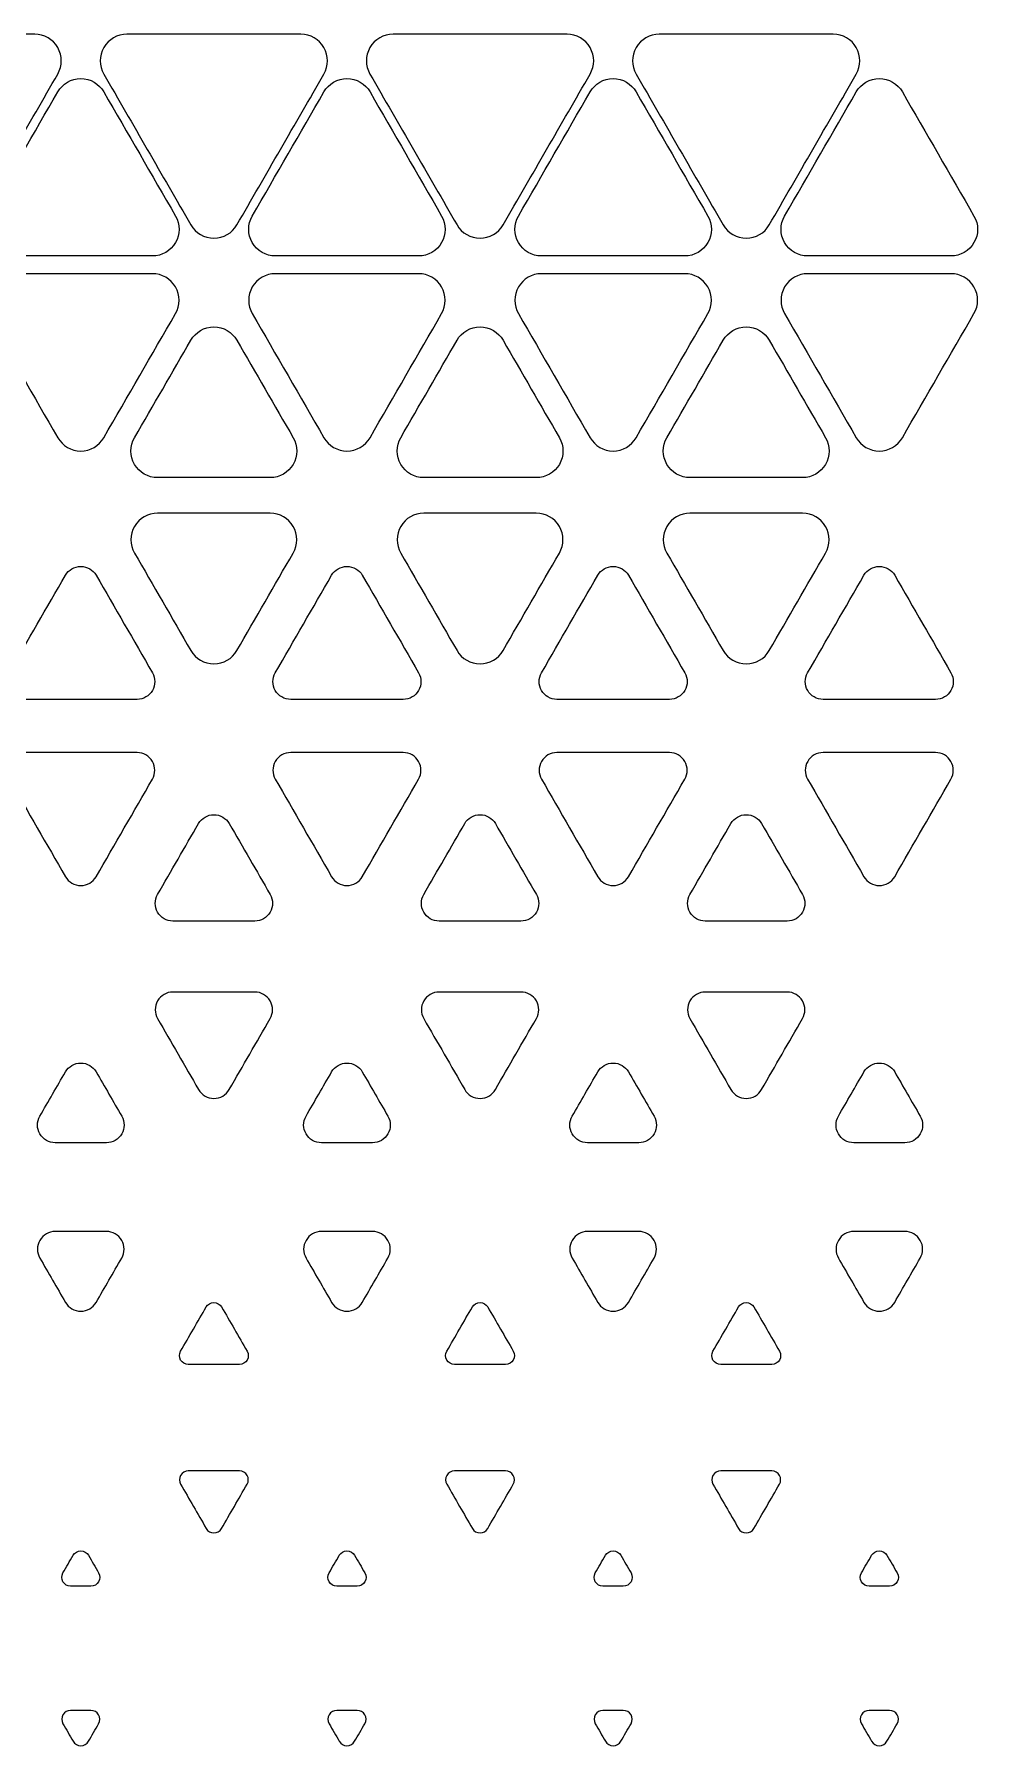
# Model space of a CAD drawing. Extents: x -66 to 148, y 54 to 150.
# Drawn here: x 94.9 to 148.1, y 53.5 to 150 of the extents above; entities that cross this region are included whole.
import ezdxf

# ---------------------------------------------------------------- set-up
doc = ezdxf.new("R2010")
doc.units = 0
doc.layers.add('Default', color=7, linetype='Continuous')

msp = doc.modelspace()

# ---------------------------------------------------------------- linework, layer by layer
at = {"layer": 'Default'}
for points, knots in [([(83.798, 147.75), (83.53, 148.215), (83.53, 148.786), (83.798, 149.25), (84.066, 149.714), (84.561, 150), (85.097, 150), (88.366, 150), (91.634, 150), (94.903, 150), (95.439, 150), (95.934, 149.714), (96.202, 149.25), (96.47, 148.786), (96.47, 148.215), (96.202, 147.75), (94.568, 144.918), (92.934, 142.085), (91.299, 139.252), (91.031, 138.788), (90.536, 138.502), (90, 138.502), (89.464, 138.502), (88.969, 138.788), (88.701, 139.252), (87.066, 142.085), (85.432, 144.918), (83.798, 147.75)], [0, 0, 0, 0, 1, 1, 1, 2, 2, 2, 11.80577, 11.80577, 11.80577, 12.80577, 12.80577, 12.80577, 13.80577, 13.80577, 13.80577, 23.616986, 23.616986, 23.616986, 24.616986, 24.616986, 24.616986, 25.616986, 25.616986, 25.616986, 35.428202, 35.428202, 35.428202, 35.428202]), ([(98.798, 147.75), (98.53, 148.215), (98.53, 148.786), (98.798, 149.25), (99.066, 149.714), (99.561, 150), (100.097, 150), (103.366, 150), (106.634, 150), (109.903, 150), (110.439, 150), (110.934, 149.714), (111.202, 149.25), (111.47, 148.786), (111.47, 148.215), (111.202, 147.75), (109.568, 144.918), (107.934, 142.085), (106.299, 139.252), (106.031, 138.788), (105.536, 138.502), (105, 138.502), (104.464, 138.502), (103.969, 138.788), (103.701, 139.252), (102.066, 142.085), (100.432, 144.918), (98.798, 147.75)], [0, 0, 0, 0, 1, 1, 1, 2, 2, 2, 11.80577, 11.80577, 11.80577, 12.80577, 12.80577, 12.80577, 13.80577, 13.80577, 13.80577, 23.616986, 23.616986, 23.616986, 24.616986, 24.616986, 24.616986, 25.616986, 25.616986, 25.616986, 35.428202, 35.428202, 35.428202, 35.428202]), ([(113.798, 147.75), (113.53, 148.215), (113.53, 148.786), (113.798, 149.25), (114.066, 149.714), (114.561, 150), (115.097, 150), (118.366, 150), (121.634, 150), (124.903, 150), (125.439, 150), (125.934, 149.714), (126.202, 149.25), (126.47, 148.786), (126.47, 148.215), (126.202, 147.75), (124.568, 144.918), (122.934, 142.085), (121.299, 139.252), (121.031, 138.788), (120.536, 138.502), (120, 138.502), (119.464, 138.502), (118.969, 138.788), (118.701, 139.252), (117.066, 142.085), (115.432, 144.918), (113.798, 147.75)], [0, 0, 0, 0, 1, 1, 1, 2, 2, 2, 11.80577, 11.80577, 11.80577, 12.80577, 12.80577, 12.80577, 13.80577, 13.80577, 13.80577, 23.616986, 23.616986, 23.616986, 24.616986, 24.616986, 24.616986, 25.616986, 25.616986, 25.616986, 35.428202, 35.428202, 35.428202, 35.428202]), ([(128.798, 147.75), (128.53, 148.215), (128.53, 148.786), (128.798, 149.25), (129.066, 149.714), (129.561, 150), (130.097, 150), (133.366, 150), (136.634, 150), (139.903, 150), (140.439, 150), (140.934, 149.714), (141.202, 149.25), (141.47, 148.786), (141.47, 148.215), (141.202, 147.75), (139.568, 144.918), (137.934, 142.085), (136.299, 139.252), (136.031, 138.788), (135.536, 138.502), (135, 138.502), (134.464, 138.502), (133.969, 138.788), (133.701, 139.252), (132.066, 142.085), (130.432, 144.918), (128.798, 147.75)], [0, 0, 0, 0, 1, 1, 1, 2, 2, 2, 11.80577, 11.80577, 11.80577, 12.80577, 12.80577, 12.80577, 13.80577, 13.80577, 13.80577, 23.616986, 23.616986, 23.616986, 24.616986, 24.616986, 24.616986, 25.616986, 25.616986, 25.616986, 35.428202, 35.428202, 35.428202, 35.428202]), ([(98.799, 146.747), (98.531, 147.212), (98.036, 147.498), (97.5, 147.498), (96.964, 147.498), (96.469, 147.212), (96.201, 146.747), (94.855, 144.415), (93.509, 142.082), (92.164, 139.75), (91.896, 139.285), (91.896, 138.714), (92.164, 138.25), (92.432, 137.786), (92.927, 137.5), (93.463, 137.5), (96.154, 137.5), (98.846, 137.5), (101.537, 137.5), (102.073, 137.5), (102.568, 137.786), (102.836, 138.25), (103.104, 138.714), (103.104, 139.285), (102.836, 139.75), (101.491, 142.082), (100.145, 144.415), (98.799, 146.747)], [0, 0, 0, 0, 1, 1, 1, 2, 2, 2, 10.078844, 10.078844, 10.078844, 11.078844, 11.078844, 11.078844, 12.078844, 12.078844, 12.078844, 20.153204, 20.153204, 20.153204, 21.153204, 21.153204, 21.153204, 22.153204, 22.153204, 22.153204, 30.232048, 30.232048, 30.232048, 30.232048]), ([(113.799, 146.747), (113.531, 147.212), (113.036, 147.498), (112.5, 147.498), (111.964, 147.498), (111.469, 147.212), (111.201, 146.747), (109.855, 144.415), (108.509, 142.082), (107.164, 139.75), (106.896, 139.285), (106.896, 138.714), (107.164, 138.25), (107.432, 137.786), (107.927, 137.5), (108.463, 137.5), (111.154, 137.5), (113.846, 137.5), (116.537, 137.5), (117.073, 137.5), (117.568, 137.786), (117.836, 138.25), (118.104, 138.714), (118.104, 139.285), (117.836, 139.75), (116.491, 142.082), (115.145, 144.415), (113.799, 146.747)], [0, 0, 0, 0, 1, 1, 1, 2, 2, 2, 10.078844, 10.078844, 10.078844, 11.078844, 11.078844, 11.078844, 12.078844, 12.078844, 12.078844, 20.153204, 20.153204, 20.153204, 21.153204, 21.153204, 21.153204, 22.153204, 22.153204, 22.153204, 30.232048, 30.232048, 30.232048, 30.232048]), ([(128.799, 146.747), (128.531, 147.212), (128.036, 147.498), (127.5, 147.498), (126.964, 147.498), (126.469, 147.212), (126.201, 146.747), (124.855, 144.415), (123.509, 142.082), (122.164, 139.75), (121.896, 139.285), (121.896, 138.714), (122.164, 138.25), (122.432, 137.786), (122.927, 137.5), (123.463, 137.5), (126.154, 137.5), (128.846, 137.5), (131.537, 137.5), (132.073, 137.5), (132.568, 137.786), (132.836, 138.25), (133.104, 138.714), (133.104, 139.285), (132.836, 139.75), (131.491, 142.082), (130.145, 144.415), (128.799, 146.747)], [0, 0, 0, 0, 1, 1, 1, 2, 2, 2, 10.078844, 10.078844, 10.078844, 11.078844, 11.078844, 11.078844, 12.078844, 12.078844, 12.078844, 20.153204, 20.153204, 20.153204, 21.153204, 21.153204, 21.153204, 22.153204, 22.153204, 22.153204, 30.232048, 30.232048, 30.232048, 30.232048]), ([(143.799, 146.747), (143.531, 147.212), (143.036, 147.498), (142.5, 147.498), (141.964, 147.498), (141.469, 147.212), (141.201, 146.747), (139.855, 144.415), (138.509, 142.082), (137.164, 139.75), (136.896, 139.285), (136.896, 138.714), (137.164, 138.25), (137.432, 137.786), (137.927, 137.5), (138.463, 137.5), (141.154, 137.5), (143.846, 137.5), (146.537, 137.5), (147.073, 137.5), (147.568, 137.786), (147.836, 138.25), (148.104, 138.714), (148.104, 139.285), (147.836, 139.75), (146.491, 142.082), (145.145, 144.415), (143.799, 146.747)], [0, 0, 0, 0, 1, 1, 1, 2, 2, 2, 10.078844, 10.078844, 10.078844, 11.078844, 11.078844, 11.078844, 12.078844, 12.078844, 12.078844, 20.153204, 20.153204, 20.153204, 21.153204, 21.153204, 21.153204, 22.153204, 22.153204, 22.153204, 30.232048, 30.232048, 30.232048, 30.232048]), ([(98.799, 127.253), (98.531, 126.788), (98.036, 126.502), (97.5, 126.502), (96.964, 126.502), (96.469, 126.788), (96.201, 127.253), (94.855, 129.585), (93.509, 131.918), (92.164, 134.25), (91.896, 134.715), (91.896, 135.286), (92.164, 135.75), (92.432, 136.214), (92.927, 136.5), (93.463, 136.5), (96.154, 136.5), (98.846, 136.5), (101.537, 136.5), (102.073, 136.5), (102.568, 136.214), (102.836, 135.75), (103.104, 135.286), (103.104, 134.715), (102.836, 134.25), (101.491, 131.918), (100.145, 129.585), (98.799, 127.253)], [0, 0, 0, 0, 1, 1, 1, 2, 2, 2, 10.078844, 10.078844, 10.078844, 11.078844, 11.078844, 11.078844, 12.078844, 12.078844, 12.078844, 20.153204, 20.153204, 20.153204, 21.153204, 21.153204, 21.153204, 22.153204, 22.153204, 22.153204, 30.232048, 30.232048, 30.232048, 30.232048]), ([(113.799, 127.253), (113.531, 126.788), (113.036, 126.502), (112.5, 126.502), (111.964, 126.502), (111.469, 126.788), (111.201, 127.253), (109.855, 129.585), (108.509, 131.918), (107.164, 134.25), (106.896, 134.715), (106.896, 135.286), (107.164, 135.75), (107.432, 136.214), (107.927, 136.5), (108.463, 136.5), (111.154, 136.5), (113.846, 136.5), (116.537, 136.5), (117.073, 136.5), (117.568, 136.214), (117.836, 135.75), (118.104, 135.286), (118.104, 134.715), (117.836, 134.25), (116.491, 131.918), (115.145, 129.585), (113.799, 127.253)], [0, 0, 0, 0, 1, 1, 1, 2, 2, 2, 10.078844, 10.078844, 10.078844, 11.078844, 11.078844, 11.078844, 12.078844, 12.078844, 12.078844, 20.153204, 20.153204, 20.153204, 21.153204, 21.153204, 21.153204, 22.153204, 22.153204, 22.153204, 30.232048, 30.232048, 30.232048, 30.232048]), ([(128.799, 127.253), (128.531, 126.788), (128.036, 126.502), (127.5, 126.502), (126.964, 126.502), (126.469, 126.788), (126.201, 127.253), (124.855, 129.585), (123.509, 131.918), (122.164, 134.25), (121.896, 134.715), (121.896, 135.286), (122.164, 135.75), (122.432, 136.214), (122.927, 136.5), (123.463, 136.5), (126.154, 136.5), (128.846, 136.5), (131.537, 136.5), (132.073, 136.5), (132.568, 136.214), (132.836, 135.75), (133.104, 135.286), (133.104, 134.715), (132.836, 134.25), (131.491, 131.918), (130.145, 129.585), (128.799, 127.253)], [0, 0, 0, 0, 1, 1, 1, 2, 2, 2, 10.078844, 10.078844, 10.078844, 11.078844, 11.078844, 11.078844, 12.078844, 12.078844, 12.078844, 20.153204, 20.153204, 20.153204, 21.153204, 21.153204, 21.153204, 22.153204, 22.153204, 22.153204, 30.232048, 30.232048, 30.232048, 30.232048]), ([(143.799, 127.253), (143.531, 126.788), (143.036, 126.502), (142.5, 126.502), (141.964, 126.502), (141.469, 126.788), (141.201, 127.253), (139.855, 129.585), (138.509, 131.918), (137.164, 134.25), (136.896, 134.715), (136.896, 135.286), (137.164, 135.75), (137.432, 136.214), (137.927, 136.5), (138.463, 136.5), (141.154, 136.5), (143.846, 136.5), (146.537, 136.5), (147.073, 136.5), (147.568, 136.214), (147.836, 135.75), (148.104, 135.286), (148.104, 134.715), (147.836, 134.25), (146.491, 131.918), (145.145, 129.585), (143.799, 127.253)], [0, 0, 0, 0, 1, 1, 1, 2, 2, 2, 10.078844, 10.078844, 10.078844, 11.078844, 11.078844, 11.078844, 12.078844, 12.078844, 12.078844, 20.153204, 20.153204, 20.153204, 21.153204, 21.153204, 21.153204, 22.153204, 22.153204, 22.153204, 30.232048, 30.232048, 30.232048, 30.232048]), ([(106.299, 132.747), (106.031, 133.211), (105.536, 133.497), (105, 133.497), (104.464, 133.497), (103.969, 133.211), (103.701, 132.747), (102.644, 130.914), (101.586, 129.082), (100.529, 127.25), (100.261, 126.785), (100.262, 126.214), (100.53, 125.75), (100.798, 125.286), (101.293, 125), (101.829, 125), (103.943, 125), (106.057, 125), (108.171, 125), (108.707, 125), (109.202, 125.286), (109.47, 125.75), (109.738, 126.214), (109.739, 126.785), (109.471, 127.25), (108.414, 129.082), (107.356, 130.914), (106.299, 132.747)], [0, 0, 0, 0, 1, 1, 1, 2, 2, 2, 8.346472, 8.346472, 8.346472, 9.346472, 9.346472, 9.346472, 10.346472, 10.346472, 10.346472, 16.689422, 16.689422, 16.689422, 17.689422, 17.689422, 17.689422, 18.689422, 18.689422, 18.689422, 25.035895, 25.035895, 25.035895, 25.035895]), ([(121.299, 132.747), (121.031, 133.211), (120.536, 133.497), (120, 133.497), (119.464, 133.497), (118.969, 133.211), (118.701, 132.747), (117.644, 130.914), (116.586, 129.082), (115.529, 127.25), (115.261, 126.785), (115.262, 126.214), (115.53, 125.75), (115.798, 125.286), (116.293, 125), (116.829, 125), (118.943, 125), (121.057, 125), (123.171, 125), (123.707, 125), (124.202, 125.286), (124.47, 125.75), (124.738, 126.214), (124.739, 126.785), (124.471, 127.25), (123.414, 129.082), (122.356, 130.914), (121.299, 132.747)], [0, 0, 0, 0, 1, 1, 1, 2, 2, 2, 8.346472, 8.346472, 8.346472, 9.346472, 9.346472, 9.346472, 10.346472, 10.346472, 10.346472, 16.689422, 16.689422, 16.689422, 17.689422, 17.689422, 17.689422, 18.689422, 18.689422, 18.689422, 25.035895, 25.035895, 25.035895, 25.035895]), ([(136.299, 132.747), (136.031, 133.211), (135.536, 133.497), (135, 133.497), (134.464, 133.497), (133.969, 133.211), (133.701, 132.747), (132.644, 130.914), (131.586, 129.082), (130.529, 127.25), (130.261, 126.785), (130.262, 126.214), (130.53, 125.75), (130.798, 125.286), (131.293, 125), (131.829, 125), (133.943, 125), (136.057, 125), (138.171, 125), (138.707, 125), (139.202, 125.286), (139.47, 125.75), (139.738, 126.214), (139.739, 126.785), (139.471, 127.25), (138.414, 129.082), (137.356, 130.914), (136.299, 132.747)], [0, 0, 0, 0, 1, 1, 1, 2, 2, 2, 8.346472, 8.346472, 8.346472, 9.346472, 9.346472, 9.346472, 10.346472, 10.346472, 10.346472, 16.689422, 16.689422, 16.689422, 17.689422, 17.689422, 17.689422, 18.689422, 18.689422, 18.689422, 25.035895, 25.035895, 25.035895, 25.035895]), ([(106.299, 115.253), (106.031, 114.789), (105.536, 114.503), (105, 114.503), (104.464, 114.503), (103.969, 114.789), (103.701, 115.253), (102.644, 117.086), (101.586, 118.918), (100.529, 120.75), (100.261, 121.215), (100.262, 121.786), (100.53, 122.25), (100.798, 122.714), (101.293, 123), (101.829, 123), (103.943, 123), (106.057, 123), (108.171, 123), (108.707, 123), (109.202, 122.714), (109.47, 122.25), (109.738, 121.786), (109.739, 121.215), (109.471, 120.75), (108.414, 118.918), (107.356, 117.086), (106.299, 115.253)], [0, 0, 0, 0, 1, 1, 1, 2, 2, 2, 8.346472, 8.346472, 8.346472, 9.346472, 9.346472, 9.346472, 10.346472, 10.346472, 10.346472, 16.689422, 16.689422, 16.689422, 17.689422, 17.689422, 17.689422, 18.689422, 18.689422, 18.689422, 25.035895, 25.035895, 25.035895, 25.035895]), ([(121.299, 115.253), (121.031, 114.789), (120.536, 114.503), (120, 114.503), (119.464, 114.503), (118.969, 114.789), (118.701, 115.253), (117.644, 117.086), (116.586, 118.918), (115.529, 120.75), (115.261, 121.215), (115.262, 121.786), (115.53, 122.25), (115.798, 122.714), (116.293, 123), (116.829, 123), (118.943, 123), (121.057, 123), (123.171, 123), (123.707, 123), (124.202, 122.714), (124.47, 122.25), (124.738, 121.786), (124.739, 121.215), (124.471, 120.75), (123.414, 118.918), (122.356, 117.086), (121.299, 115.253)], [0, 0, 0, 0, 1, 1, 1, 2, 2, 2, 8.346472, 8.346472, 8.346472, 9.346472, 9.346472, 9.346472, 10.346472, 10.346472, 10.346472, 16.689422, 16.689422, 16.689422, 17.689422, 17.689422, 17.689422, 18.689422, 18.689422, 18.689422, 25.035895, 25.035895, 25.035895, 25.035895]), ([(136.299, 115.253), (136.031, 114.789), (135.536, 114.503), (135, 114.503), (134.464, 114.503), (133.969, 114.789), (133.701, 115.253), (132.644, 117.086), (131.586, 118.918), (130.529, 120.75), (130.261, 121.215), (130.262, 121.786), (130.53, 122.25), (130.798, 122.714), (131.293, 123), (131.829, 123), (133.943, 123), (136.057, 123), (138.171, 123), (138.707, 123), (139.202, 122.714), (139.47, 122.25), (139.738, 121.786), (139.739, 121.215), (139.471, 120.75), (138.414, 118.918), (137.356, 117.086), (136.299, 115.253)], [0, 0, 0, 0, 1, 1, 1, 2, 2, 2, 8.346472, 8.346472, 8.346472, 9.346472, 9.346472, 9.346472, 10.346472, 10.346472, 10.346472, 16.689422, 16.689422, 16.689422, 17.689422, 17.689422, 17.689422, 18.689422, 18.689422, 18.689422, 25.035895, 25.035895, 25.035895, 25.035895]), ([(98.366, 119.497), (98.188, 119.807), (97.857, 119.997), (97.5, 119.997), (97.143, 119.997), (96.812, 119.807), (96.634, 119.497), (95.577, 117.665), (94.519, 115.832), (93.462, 114), (93.284, 113.69), (93.284, 113.309), (93.463, 113), (93.641, 112.691), (93.971, 112.5), (94.329, 112.5), (96.443, 112.5), (98.557, 112.5), (100.671, 112.5), (101.029, 112.5), (101.359, 112.691), (101.537, 113), (101.716, 113.309), (101.716, 113.69), (101.538, 114), (100.481, 115.832), (99.423, 117.665), (98.366, 119.497)], [0, 0, 0, 0, 1, 1, 1, 2, 2, 2, 8.346472, 8.346472, 8.346472, 9.346472, 9.346472, 9.346472, 10.346472, 10.346472, 10.346472, 16.689422, 16.689422, 16.689422, 17.689422, 17.689422, 17.689422, 18.689422, 18.689422, 18.689422, 25.035895, 25.035895, 25.035895, 25.035895]), ([(113.366, 119.497), (113.188, 119.807), (112.857, 119.997), (112.5, 119.997), (112.143, 119.997), (111.812, 119.807), (111.634, 119.497), (110.577, 117.665), (109.519, 115.832), (108.462, 114), (108.284, 113.69), (108.284, 113.309), (108.463, 113), (108.641, 112.691), (108.971, 112.5), (109.329, 112.5), (111.443, 112.5), (113.557, 112.5), (115.671, 112.5), (116.029, 112.5), (116.359, 112.691), (116.537, 113), (116.716, 113.309), (116.716, 113.69), (116.538, 114), (115.481, 115.832), (114.423, 117.665), (113.366, 119.497)], [0, 0, 0, 0, 1, 1, 1, 2, 2, 2, 8.346472, 8.346472, 8.346472, 9.346472, 9.346472, 9.346472, 10.346472, 10.346472, 10.346472, 16.689422, 16.689422, 16.689422, 17.689422, 17.689422, 17.689422, 18.689422, 18.689422, 18.689422, 25.035895, 25.035895, 25.035895, 25.035895]), ([(128.366, 119.497), (128.188, 119.807), (127.857, 119.997), (127.5, 119.997), (127.143, 119.997), (126.812, 119.807), (126.634, 119.497), (125.577, 117.665), (124.519, 115.832), (123.462, 114), (123.284, 113.69), (123.284, 113.309), (123.463, 113), (123.641, 112.691), (123.971, 112.5), (124.329, 112.5), (126.443, 112.5), (128.557, 112.5), (130.671, 112.5), (131.029, 112.5), (131.359, 112.691), (131.537, 113), (131.716, 113.309), (131.716, 113.69), (131.538, 114), (130.481, 115.832), (129.423, 117.665), (128.366, 119.497)], [0, 0, 0, 0, 1, 1, 1, 2, 2, 2, 8.346472, 8.346472, 8.346472, 9.346472, 9.346472, 9.346472, 10.346472, 10.346472, 10.346472, 16.689422, 16.689422, 16.689422, 17.689422, 17.689422, 17.689422, 18.689422, 18.689422, 18.689422, 25.035895, 25.035895, 25.035895, 25.035895]), ([(143.366, 119.497), (143.188, 119.807), (142.857, 119.997), (142.5, 119.997), (142.143, 119.997), (141.812, 119.807), (141.634, 119.497), (140.577, 117.665), (139.519, 115.832), (138.462, 114), (138.284, 113.69), (138.284, 113.309), (138.463, 113), (138.641, 112.691), (138.971, 112.5), (139.329, 112.5), (141.443, 112.5), (143.557, 112.5), (145.671, 112.5), (146.029, 112.5), (146.359, 112.691), (146.537, 113), (146.716, 113.309), (146.716, 113.69), (146.538, 114), (145.481, 115.832), (144.423, 117.665), (143.366, 119.497)], [0, 0, 0, 0, 1, 1, 1, 2, 2, 2, 8.346472, 8.346472, 8.346472, 9.346472, 9.346472, 9.346472, 10.346472, 10.346472, 10.346472, 16.689422, 16.689422, 16.689422, 17.689422, 17.689422, 17.689422, 18.689422, 18.689422, 18.689422, 25.035895, 25.035895, 25.035895, 25.035895]), ([(98.366, 102.503), (98.188, 102.193), (97.857, 102.003), (97.5, 102.003), (97.143, 102.003), (96.812, 102.193), (96.634, 102.503), (95.577, 104.335), (94.519, 106.168), (93.462, 108), (93.284, 108.31), (93.284, 108.691), (93.463, 109), (93.641, 109.309), (93.971, 109.5), (94.329, 109.5), (96.443, 109.5), (98.557, 109.5), (100.671, 109.5), (101.029, 109.5), (101.359, 109.309), (101.537, 109), (101.716, 108.691), (101.716, 108.31), (101.538, 108), (100.481, 106.168), (99.423, 104.335), (98.366, 102.503)], [0, 0, 0, 0, 1, 1, 1, 2, 2, 2, 8.346472, 8.346472, 8.346472, 9.346472, 9.346472, 9.346472, 10.346472, 10.346472, 10.346472, 16.689422, 16.689422, 16.689422, 17.689422, 17.689422, 17.689422, 18.689422, 18.689422, 18.689422, 25.035895, 25.035895, 25.035895, 25.035895]), ([(113.366, 102.503), (113.188, 102.193), (112.857, 102.003), (112.5, 102.003), (112.143, 102.003), (111.812, 102.193), (111.634, 102.503), (110.577, 104.335), (109.519, 106.168), (108.462, 108), (108.284, 108.31), (108.284, 108.691), (108.463, 109), (108.641, 109.309), (108.971, 109.5), (109.329, 109.5), (111.443, 109.5), (113.557, 109.5), (115.671, 109.5), (116.029, 109.5), (116.359, 109.309), (116.537, 109), (116.716, 108.691), (116.716, 108.31), (116.538, 108), (115.481, 106.168), (114.423, 104.335), (113.366, 102.503)], [0, 0, 0, 0, 1, 1, 1, 2, 2, 2, 8.346472, 8.346472, 8.346472, 9.346472, 9.346472, 9.346472, 10.346472, 10.346472, 10.346472, 16.689422, 16.689422, 16.689422, 17.689422, 17.689422, 17.689422, 18.689422, 18.689422, 18.689422, 25.035895, 25.035895, 25.035895, 25.035895]), ([(128.366, 102.503), (128.188, 102.193), (127.857, 102.003), (127.5, 102.003), (127.143, 102.003), (126.812, 102.193), (126.634, 102.503), (125.577, 104.335), (124.519, 106.168), (123.462, 108), (123.284, 108.31), (123.284, 108.691), (123.463, 109), (123.641, 109.309), (123.971, 109.5), (124.329, 109.5), (126.443, 109.5), (128.557, 109.5), (130.671, 109.5), (131.029, 109.5), (131.359, 109.309), (131.537, 109), (131.716, 108.691), (131.716, 108.31), (131.538, 108), (130.481, 106.168), (129.423, 104.335), (128.366, 102.503)], [0, 0, 0, 0, 1, 1, 1, 2, 2, 2, 8.346472, 8.346472, 8.346472, 9.346472, 9.346472, 9.346472, 10.346472, 10.346472, 10.346472, 16.689422, 16.689422, 16.689422, 17.689422, 17.689422, 17.689422, 18.689422, 18.689422, 18.689422, 25.035895, 25.035895, 25.035895, 25.035895]), ([(143.366, 102.503), (143.188, 102.193), (142.857, 102.003), (142.5, 102.003), (142.143, 102.003), (141.812, 102.193), (141.634, 102.503), (140.577, 104.335), (139.519, 106.168), (138.462, 108), (138.284, 108.31), (138.284, 108.691), (138.463, 109), (138.641, 109.309), (138.971, 109.5), (139.329, 109.5), (141.443, 109.5), (143.557, 109.5), (145.671, 109.5), (146.029, 109.5), (146.359, 109.309), (146.537, 109), (146.716, 108.691), (146.716, 108.31), (146.538, 108), (145.481, 106.168), (144.423, 104.335), (143.366, 102.503)], [0, 0, 0, 0, 1, 1, 1, 2, 2, 2, 8.346472, 8.346472, 8.346472, 9.346472, 9.346472, 9.346472, 10.346472, 10.346472, 10.346472, 16.689422, 16.689422, 16.689422, 17.689422, 17.689422, 17.689422, 18.689422, 18.689422, 18.689422, 25.035895, 25.035895, 25.035895, 25.035895]), ([(105.866, 105.496), (105.688, 105.806), (105.357, 105.997), (105, 105.997), (104.643, 105.997), (104.312, 105.806), (104.134, 105.496), (103.365, 104.164), (102.597, 102.832), (101.828, 101.5), (101.65, 101.19), (101.65, 100.809), (101.828, 100.5), (102.007, 100.191), (102.337, 100), (102.694, 100), (104.231, 100), (105.769, 100), (107.306, 100), (107.663, 100), (107.993, 100.191), (108.172, 100.5), (108.35, 100.809), (108.35, 101.19), (108.172, 101.5), (107.403, 102.832), (106.635, 104.164), (105.866, 105.496)], [0, 0, 0, 0, 1, 1, 1, 2, 2, 2, 6.614101, 6.614101, 6.614101, 7.614101, 7.614101, 7.614101, 8.614101, 8.614101, 8.614101, 13.22564, 13.22564, 13.22564, 14.22564, 14.22564, 14.22564, 15.22564, 15.22564, 15.22564, 19.839741, 19.839741, 19.839741, 19.839741]), ([(120.866, 105.496), (120.688, 105.806), (120.357, 105.997), (120, 105.997), (119.643, 105.997), (119.312, 105.806), (119.134, 105.496), (118.365, 104.164), (117.597, 102.832), (116.828, 101.5), (116.65, 101.19), (116.65, 100.809), (116.828, 100.5), (117.007, 100.191), (117.337, 100), (117.694, 100), (119.231, 100), (120.769, 100), (122.306, 100), (122.663, 100), (122.993, 100.191), (123.172, 100.5), (123.35, 100.809), (123.35, 101.19), (123.172, 101.5), (122.403, 102.832), (121.635, 104.164), (120.866, 105.496)], [0, 0, 0, 0, 1, 1, 1, 2, 2, 2, 6.614101, 6.614101, 6.614101, 7.614101, 7.614101, 7.614101, 8.614101, 8.614101, 8.614101, 13.22564, 13.22564, 13.22564, 14.22564, 14.22564, 14.22564, 15.22564, 15.22564, 15.22564, 19.839741, 19.839741, 19.839741, 19.839741]), ([(135.866, 105.496), (135.688, 105.806), (135.357, 105.997), (135, 105.997), (134.643, 105.997), (134.312, 105.806), (134.134, 105.496), (133.365, 104.164), (132.597, 102.832), (131.828, 101.5), (131.65, 101.19), (131.65, 100.809), (131.828, 100.5), (132.007, 100.191), (132.337, 100), (132.694, 100), (134.231, 100), (135.769, 100), (137.306, 100), (137.663, 100), (137.993, 100.191), (138.172, 100.5), (138.35, 100.809), (138.35, 101.19), (138.172, 101.5), (137.403, 102.832), (136.635, 104.164), (135.866, 105.496)], [0, 0, 0, 0, 1, 1, 1, 2, 2, 2, 6.614101, 6.614101, 6.614101, 7.614101, 7.614101, 7.614101, 8.614101, 8.614101, 8.614101, 13.22564, 13.22564, 13.22564, 14.22564, 14.22564, 14.22564, 15.22564, 15.22564, 15.22564, 19.839741, 19.839741, 19.839741, 19.839741]), ([(105.866, 90.504), (105.688, 90.194), (105.357, 90.003), (105, 90.003), (104.643, 90.003), (104.312, 90.194), (104.134, 90.504), (103.365, 91.836), (102.597, 93.168), (101.828, 94.5), (101.65, 94.81), (101.65, 95.191), (101.828, 95.5), (102.007, 95.809), (102.337, 96), (102.694, 96), (104.231, 96), (105.769, 96), (107.306, 96), (107.663, 96), (107.993, 95.809), (108.172, 95.5), (108.35, 95.191), (108.35, 94.81), (108.172, 94.5), (107.403, 93.168), (106.635, 91.836), (105.866, 90.504)], [0, 0, 0, 0, 1, 1, 1, 2, 2, 2, 6.614101, 6.614101, 6.614101, 7.614101, 7.614101, 7.614101, 8.614101, 8.614101, 8.614101, 13.22564, 13.22564, 13.22564, 14.22564, 14.22564, 14.22564, 15.22564, 15.22564, 15.22564, 19.839741, 19.839741, 19.839741, 19.839741]), ([(120.866, 90.504), (120.688, 90.194), (120.357, 90.003), (120, 90.003), (119.643, 90.003), (119.312, 90.194), (119.134, 90.504), (118.365, 91.836), (117.597, 93.168), (116.828, 94.5), (116.65, 94.81), (116.65, 95.191), (116.828, 95.5), (117.007, 95.809), (117.337, 96), (117.694, 96), (119.231, 96), (120.769, 96), (122.306, 96), (122.663, 96), (122.993, 95.809), (123.172, 95.5), (123.35, 95.191), (123.35, 94.81), (123.172, 94.5), (122.403, 93.168), (121.635, 91.836), (120.866, 90.504)], [0, 0, 0, 0, 1, 1, 1, 2, 2, 2, 6.614101, 6.614101, 6.614101, 7.614101, 7.614101, 7.614101, 8.614101, 8.614101, 8.614101, 13.22564, 13.22564, 13.22564, 14.22564, 14.22564, 14.22564, 15.22564, 15.22564, 15.22564, 19.839741, 19.839741, 19.839741, 19.839741]), ([(135.866, 90.504), (135.688, 90.194), (135.357, 90.003), (135, 90.003), (134.643, 90.003), (134.312, 90.194), (134.134, 90.504), (133.365, 91.836), (132.597, 93.168), (131.828, 94.5), (131.65, 94.81), (131.65, 95.191), (131.828, 95.5), (132.007, 95.809), (132.337, 96), (132.694, 96), (134.231, 96), (135.769, 96), (137.306, 96), (137.663, 96), (137.993, 95.809), (138.172, 95.5), (138.35, 95.191), (138.35, 94.81), (138.172, 94.5), (137.403, 93.168), (136.635, 91.836), (135.866, 90.504)], [0, 0, 0, 0, 1, 1, 1, 2, 2, 2, 6.614101, 6.614101, 6.614101, 7.614101, 7.614101, 7.614101, 8.614101, 8.614101, 8.614101, 13.22564, 13.22564, 13.22564, 14.22564, 14.22564, 14.22564, 15.22564, 15.22564, 15.22564, 19.839741, 19.839741, 19.839741, 19.839741]), ([(98.366, 91.496), (98.188, 91.805), (97.857, 91.996), (97.5, 91.996), (97.143, 91.996), (96.812, 91.805), (96.634, 91.496), (96.154, 90.664), (95.674, 89.832), (95.194, 89), (95.015, 88.69), (95.015, 88.309), (95.194, 88), (95.373, 87.691), (95.703, 87.5), (96.06, 87.5), (97.02, 87.5), (97.98, 87.5), (98.94, 87.5), (99.297, 87.5), (99.627, 87.691), (99.806, 88), (99.985, 88.309), (99.985, 88.69), (99.806, 89), (99.326, 89.832), (98.846, 90.664), (98.366, 91.496)], [0, 0, 0, 0, 1, 1, 1, 2, 2, 2, 4.881729, 4.881729, 4.881729, 5.881729, 5.881729, 5.881729, 6.881729, 6.881729, 6.881729, 9.761859, 9.761859, 9.761859, 10.761859, 10.761859, 10.761859, 11.761859, 11.761859, 11.761859, 14.643588, 14.643588, 14.643588, 14.643588]), ([(113.366, 91.496), (113.188, 91.805), (112.857, 91.996), (112.5, 91.996), (112.143, 91.996), (111.812, 91.805), (111.634, 91.496), (111.154, 90.664), (110.674, 89.832), (110.194, 89), (110.015, 88.69), (110.015, 88.309), (110.194, 88), (110.373, 87.691), (110.703, 87.5), (111.06, 87.5), (112.02, 87.5), (112.98, 87.5), (113.94, 87.5), (114.297, 87.5), (114.627, 87.691), (114.806, 88), (114.985, 88.309), (114.985, 88.69), (114.806, 89), (114.326, 89.832), (113.846, 90.664), (113.366, 91.496)], [0, 0, 0, 0, 1, 1, 1, 2, 2, 2, 4.881729, 4.881729, 4.881729, 5.881729, 5.881729, 5.881729, 6.881729, 6.881729, 6.881729, 9.761859, 9.761859, 9.761859, 10.761859, 10.761859, 10.761859, 11.761859, 11.761859, 11.761859, 14.643588, 14.643588, 14.643588, 14.643588]), ([(128.366, 91.496), (128.188, 91.805), (127.857, 91.996), (127.5, 91.996), (127.143, 91.996), (126.812, 91.805), (126.634, 91.496), (126.154, 90.664), (125.674, 89.832), (125.194, 89), (125.015, 88.69), (125.015, 88.309), (125.194, 88), (125.373, 87.691), (125.703, 87.5), (126.06, 87.5), (127.02, 87.5), (127.98, 87.5), (128.94, 87.5), (129.297, 87.5), (129.627, 87.691), (129.806, 88), (129.985, 88.309), (129.985, 88.69), (129.806, 89), (129.326, 89.832), (128.846, 90.664), (128.366, 91.496)], [0, 0, 0, 0, 1, 1, 1, 2, 2, 2, 4.881729, 4.881729, 4.881729, 5.881729, 5.881729, 5.881729, 6.881729, 6.881729, 6.881729, 9.761859, 9.761859, 9.761859, 10.761859, 10.761859, 10.761859, 11.761859, 11.761859, 11.761859, 14.643588, 14.643588, 14.643588, 14.643588]), ([(143.366, 91.496), (143.188, 91.805), (142.857, 91.996), (142.5, 91.996), (142.143, 91.996), (141.812, 91.805), (141.634, 91.496), (141.154, 90.664), (140.674, 89.832), (140.194, 89), (140.015, 88.69), (140.015, 88.309), (140.194, 88), (140.373, 87.691), (140.703, 87.5), (141.06, 87.5), (142.02, 87.5), (142.98, 87.5), (143.94, 87.5), (144.297, 87.5), (144.627, 87.691), (144.806, 88), (144.985, 88.309), (144.985, 88.69), (144.806, 89), (144.326, 89.832), (143.846, 90.664), (143.366, 91.496)], [0, 0, 0, 0, 1, 1, 1, 2, 2, 2, 4.881729, 4.881729, 4.881729, 5.881729, 5.881729, 5.881729, 6.881729, 6.881729, 6.881729, 9.761859, 9.761859, 9.761859, 10.761859, 10.761859, 10.761859, 11.761859, 11.761859, 11.761859, 14.643588, 14.643588, 14.643588, 14.643588]), ([(98.366, 78.504), (98.188, 78.195), (97.857, 78.004), (97.5, 78.004), (97.143, 78.004), (96.812, 78.195), (96.634, 78.504), (96.154, 79.336), (95.674, 80.168), (95.194, 81), (95.015, 81.31), (95.015, 81.691), (95.194, 82), (95.373, 82.309), (95.703, 82.5), (96.06, 82.5), (97.02, 82.5), (97.98, 82.5), (98.94, 82.5), (99.297, 82.5), (99.627, 82.309), (99.806, 82), (99.985, 81.691), (99.985, 81.31), (99.806, 81), (99.326, 80.168), (98.846, 79.336), (98.366, 78.504)], [0, 0, 0, 0, 1, 1, 1, 2, 2, 2, 4.881729, 4.881729, 4.881729, 5.881729, 5.881729, 5.881729, 6.881729, 6.881729, 6.881729, 9.761859, 9.761859, 9.761859, 10.761859, 10.761859, 10.761859, 11.761859, 11.761859, 11.761859, 14.643588, 14.643588, 14.643588, 14.643588]), ([(113.366, 78.504), (113.188, 78.195), (112.857, 78.004), (112.5, 78.004), (112.143, 78.004), (111.812, 78.195), (111.634, 78.504), (111.154, 79.336), (110.674, 80.168), (110.194, 81), (110.015, 81.31), (110.015, 81.691), (110.194, 82), (110.373, 82.309), (110.703, 82.5), (111.06, 82.5), (112.02, 82.5), (112.98, 82.5), (113.94, 82.5), (114.297, 82.5), (114.627, 82.309), (114.806, 82), (114.985, 81.691), (114.985, 81.31), (114.806, 81), (114.326, 80.168), (113.846, 79.336), (113.366, 78.504)], [0, 0, 0, 0, 1, 1, 1, 2, 2, 2, 4.881729, 4.881729, 4.881729, 5.881729, 5.881729, 5.881729, 6.881729, 6.881729, 6.881729, 9.761859, 9.761859, 9.761859, 10.761859, 10.761859, 10.761859, 11.761859, 11.761859, 11.761859, 14.643588, 14.643588, 14.643588, 14.643588]), ([(128.366, 78.504), (128.188, 78.195), (127.857, 78.004), (127.5, 78.004), (127.143, 78.004), (126.812, 78.195), (126.634, 78.504), (126.154, 79.336), (125.674, 80.168), (125.194, 81), (125.015, 81.31), (125.015, 81.691), (125.194, 82), (125.373, 82.309), (125.703, 82.5), (126.06, 82.5), (127.02, 82.5), (127.98, 82.5), (128.94, 82.5), (129.297, 82.5), (129.627, 82.309), (129.806, 82), (129.985, 81.691), (129.985, 81.31), (129.806, 81), (129.326, 80.168), (128.846, 79.336), (128.366, 78.504)], [0, 0, 0, 0, 1, 1, 1, 2, 2, 2, 4.881729, 4.881729, 4.881729, 5.881729, 5.881729, 5.881729, 6.881729, 6.881729, 6.881729, 9.761859, 9.761859, 9.761859, 10.761859, 10.761859, 10.761859, 11.761859, 11.761859, 11.761859, 14.643588, 14.643588, 14.643588, 14.643588]), ([(143.366, 78.504), (143.188, 78.195), (142.857, 78.004), (142.5, 78.004), (142.143, 78.004), (141.812, 78.195), (141.634, 78.504), (141.154, 79.336), (140.674, 80.168), (140.194, 81), (140.015, 81.31), (140.015, 81.691), (140.194, 82), (140.373, 82.309), (140.703, 82.5), (141.06, 82.5), (142.02, 82.5), (142.98, 82.5), (143.94, 82.5), (144.297, 82.5), (144.627, 82.309), (144.806, 82), (144.985, 81.691), (144.985, 81.31), (144.806, 81), (144.326, 80.168), (143.846, 79.336), (143.366, 78.504)], [0, 0, 0, 0, 1, 1, 1, 2, 2, 2, 4.881729, 4.881729, 4.881729, 5.881729, 5.881729, 5.881729, 6.881729, 6.881729, 6.881729, 9.761859, 9.761859, 9.761859, 10.761859, 10.761859, 10.761859, 11.761859, 11.761859, 11.761859, 14.643588, 14.643588, 14.643588, 14.643588]), ([(105.433, 78.246), (105.344, 78.401), (105.179, 78.496), (105, 78.496), (104.821, 78.496), (104.656, 78.401), (104.567, 78.246), (104.087, 77.414), (103.607, 76.582), (103.127, 75.75), (103.038, 75.595), (103.038, 75.405), (103.127, 75.25), (103.216, 75.095), (103.381, 75), (103.56, 75), (104.52, 75), (105.48, 75), (106.44, 75), (106.619, 75), (106.784, 75.095), (106.873, 75.25), (106.962, 75.405), (106.962, 75.595), (106.873, 75.75), (106.393, 76.582), (105.913, 77.414), (105.433, 78.246)], [0, 0, 0, 0, 1, 1, 1, 2, 2, 2, 4.881729, 4.881729, 4.881729, 5.881729, 5.881729, 5.881729, 6.881729, 6.881729, 6.881729, 9.761859, 9.761859, 9.761859, 10.761859, 10.761859, 10.761859, 11.761859, 11.761859, 11.761859, 14.643588, 14.643588, 14.643588, 14.643588]), ([(120.433, 78.246), (120.344, 78.401), (120.179, 78.496), (120, 78.496), (119.821, 78.496), (119.656, 78.401), (119.567, 78.246), (119.087, 77.414), (118.607, 76.582), (118.127, 75.75), (118.038, 75.595), (118.038, 75.405), (118.127, 75.25), (118.216, 75.095), (118.381, 75), (118.56, 75), (119.52, 75), (120.48, 75), (121.44, 75), (121.619, 75), (121.784, 75.095), (121.873, 75.25), (121.962, 75.405), (121.962, 75.595), (121.873, 75.75), (121.393, 76.582), (120.913, 77.414), (120.433, 78.246)], [0, 0, 0, 0, 1, 1, 1, 2, 2, 2, 4.881729, 4.881729, 4.881729, 5.881729, 5.881729, 5.881729, 6.881729, 6.881729, 6.881729, 9.761859, 9.761859, 9.761859, 10.761859, 10.761859, 10.761859, 11.761859, 11.761859, 11.761859, 14.643588, 14.643588, 14.643588, 14.643588]), ([(135.433, 78.246), (135.344, 78.401), (135.179, 78.496), (135, 78.496), (134.821, 78.496), (134.656, 78.401), (134.567, 78.246), (134.087, 77.414), (133.607, 76.582), (133.127, 75.75), (133.038, 75.595), (133.038, 75.405), (133.127, 75.25), (133.216, 75.095), (133.381, 75), (133.56, 75), (134.52, 75), (135.48, 75), (136.44, 75), (136.619, 75), (136.784, 75.095), (136.873, 75.25), (136.962, 75.405), (136.962, 75.595), (136.873, 75.75), (136.393, 76.582), (135.913, 77.414), (135.433, 78.246)], [0, 0, 0, 0, 1, 1, 1, 2, 2, 2, 4.881729, 4.881729, 4.881729, 5.881729, 5.881729, 5.881729, 6.881729, 6.881729, 6.881729, 9.761859, 9.761859, 9.761859, 10.761859, 10.761859, 10.761859, 11.761859, 11.761859, 11.761859, 14.643588, 14.643588, 14.643588, 14.643588]), ([(105.433, 65.754), (105.344, 65.599), (105.179, 65.504), (105, 65.504), (104.821, 65.504), (104.656, 65.599), (104.567, 65.754), (104.087, 66.586), (103.607, 67.418), (103.127, 68.25), (103.038, 68.405), (103.038, 68.595), (103.127, 68.75), (103.216, 68.905), (103.381, 69), (103.56, 69), (104.52, 69), (105.48, 69), (106.44, 69), (106.619, 69), (106.784, 68.905), (106.873, 68.75), (106.962, 68.595), (106.962, 68.405), (106.873, 68.25), (106.393, 67.418), (105.913, 66.586), (105.433, 65.754)], [0, 0, 0, 0, 1, 1, 1, 2, 2, 2, 4.881729, 4.881729, 4.881729, 5.881729, 5.881729, 5.881729, 6.881729, 6.881729, 6.881729, 9.761859, 9.761859, 9.761859, 10.761859, 10.761859, 10.761859, 11.761859, 11.761859, 11.761859, 14.643588, 14.643588, 14.643588, 14.643588]), ([(120.433, 65.754), (120.344, 65.599), (120.179, 65.504), (120, 65.504), (119.821, 65.504), (119.656, 65.599), (119.567, 65.754), (119.087, 66.586), (118.607, 67.418), (118.127, 68.25), (118.038, 68.405), (118.038, 68.595), (118.127, 68.75), (118.216, 68.905), (118.381, 69), (118.56, 69), (119.52, 69), (120.48, 69), (121.44, 69), (121.619, 69), (121.784, 68.905), (121.873, 68.75), (121.962, 68.595), (121.962, 68.405), (121.873, 68.25), (121.393, 67.418), (120.913, 66.586), (120.433, 65.754)], [0, 0, 0, 0, 1, 1, 1, 2, 2, 2, 4.881729, 4.881729, 4.881729, 5.881729, 5.881729, 5.881729, 6.881729, 6.881729, 6.881729, 9.761859, 9.761859, 9.761859, 10.761859, 10.761859, 10.761859, 11.761859, 11.761859, 11.761859, 14.643588, 14.643588, 14.643588, 14.643588]), ([(135.433, 65.754), (135.344, 65.599), (135.179, 65.504), (135, 65.504), (134.821, 65.504), (134.656, 65.599), (134.567, 65.754), (134.087, 66.586), (133.607, 67.418), (133.127, 68.25), (133.038, 68.405), (133.038, 68.595), (133.127, 68.75), (133.216, 68.905), (133.381, 69), (133.56, 69), (134.52, 69), (135.48, 69), (136.44, 69), (136.619, 69), (136.784, 68.905), (136.873, 68.75), (136.962, 68.595), (136.962, 68.405), (136.873, 68.25), (136.393, 67.418), (135.913, 66.586), (135.433, 65.754)], [0, 0, 0, 0, 1, 1, 1, 2, 2, 2, 4.881729, 4.881729, 4.881729, 5.881729, 5.881729, 5.881729, 6.881729, 6.881729, 6.881729, 9.761859, 9.761859, 9.761859, 10.761859, 10.761859, 10.761859, 11.761859, 11.761859, 11.761859, 14.643588, 14.643588, 14.643588, 14.643588]), ([(97.933, 64.245), (97.844, 64.4), (97.679, 64.496), (97.5, 64.496), (97.321, 64.496), (97.156, 64.4), (97.067, 64.245), (96.875, 63.914), (96.684, 63.582), (96.493, 63.25), (96.403, 63.095), (96.403, 62.905), (96.493, 62.75), (96.582, 62.595), (96.747, 62.5), (96.926, 62.5), (97.309, 62.5), (97.691, 62.5), (98.074, 62.5), (98.253, 62.5), (98.418, 62.595), (98.507, 62.75), (98.597, 62.905), (98.597, 63.095), (98.507, 63.25), (98.316, 63.582), (98.125, 63.914), (97.933, 64.245)], [0, 0, 0, 0, 1, 1, 1, 2, 2, 2, 3.149357, 3.149357, 3.149357, 4.149357, 4.149357, 4.149357, 5.149357, 5.149357, 5.149357, 6.298077, 6.298077, 6.298077, 7.298077, 7.298077, 7.298077, 8.298077, 8.298077, 8.298077, 9.447434, 9.447434, 9.447434, 9.447434]), ([(112.933, 64.245), (112.844, 64.4), (112.679, 64.496), (112.5, 64.496), (112.321, 64.496), (112.156, 64.4), (112.067, 64.245), (111.875, 63.914), (111.684, 63.582), (111.493, 63.25), (111.403, 63.095), (111.403, 62.905), (111.493, 62.75), (111.582, 62.595), (111.747, 62.5), (111.926, 62.5), (112.309, 62.5), (112.691, 62.5), (113.074, 62.5), (113.253, 62.5), (113.418, 62.595), (113.507, 62.75), (113.597, 62.905), (113.597, 63.095), (113.507, 63.25), (113.316, 63.582), (113.125, 63.914), (112.933, 64.245)], [0, 0, 0, 0, 1, 1, 1, 2, 2, 2, 3.149357, 3.149357, 3.149357, 4.149357, 4.149357, 4.149357, 5.149357, 5.149357, 5.149357, 6.298077, 6.298077, 6.298077, 7.298077, 7.298077, 7.298077, 8.298077, 8.298077, 8.298077, 9.447434, 9.447434, 9.447434, 9.447434]), ([(127.933, 64.245), (127.844, 64.4), (127.679, 64.496), (127.5, 64.496), (127.321, 64.496), (127.156, 64.4), (127.067, 64.245), (126.875, 63.914), (126.684, 63.582), (126.493, 63.25), (126.403, 63.095), (126.403, 62.905), (126.493, 62.75), (126.582, 62.595), (126.747, 62.5), (126.926, 62.5), (127.309, 62.5), (127.691, 62.5), (128.074, 62.5), (128.253, 62.5), (128.418, 62.595), (128.507, 62.75), (128.597, 62.905), (128.597, 63.095), (128.507, 63.25), (128.316, 63.582), (128.125, 63.914), (127.933, 64.245)], [0, 0, 0, 0, 1, 1, 1, 2, 2, 2, 3.149357, 3.149357, 3.149357, 4.149357, 4.149357, 4.149357, 5.149357, 5.149357, 5.149357, 6.298077, 6.298077, 6.298077, 7.298077, 7.298077, 7.298077, 8.298077, 8.298077, 8.298077, 9.447434, 9.447434, 9.447434, 9.447434]), ([(142.933, 64.245), (142.844, 64.4), (142.679, 64.496), (142.5, 64.496), (142.321, 64.496), (142.156, 64.4), (142.067, 64.245), (141.875, 63.914), (141.684, 63.582), (141.493, 63.25), (141.403, 63.095), (141.403, 62.905), (141.493, 62.75), (141.582, 62.595), (141.747, 62.5), (141.926, 62.5), (142.309, 62.5), (142.691, 62.5), (143.074, 62.5), (143.253, 62.5), (143.418, 62.595), (143.507, 62.75), (143.597, 62.905), (143.597, 63.095), (143.507, 63.25), (143.316, 63.582), (143.125, 63.914), (142.933, 64.245)], [0, 0, 0, 0, 1, 1, 1, 2, 2, 2, 3.149357, 3.149357, 3.149357, 4.149357, 4.149357, 4.149357, 5.149357, 5.149357, 5.149357, 6.298077, 6.298077, 6.298077, 7.298077, 7.298077, 7.298077, 8.298077, 8.298077, 8.298077, 9.447434, 9.447434, 9.447434, 9.447434]), ([(97.933, 53.755), (97.844, 53.6), (97.679, 53.504), (97.5, 53.504), (97.321, 53.504), (97.156, 53.6), (97.067, 53.755), (96.875, 54.086), (96.684, 54.418), (96.493, 54.75), (96.403, 54.905), (96.403, 55.095), (96.493, 55.25), (96.582, 55.405), (96.747, 55.5), (96.926, 55.5), (97.309, 55.5), (97.691, 55.5), (98.074, 55.5), (98.253, 55.5), (98.418, 55.405), (98.507, 55.25), (98.597, 55.095), (98.597, 54.905), (98.507, 54.75), (98.316, 54.418), (98.125, 54.086), (97.933, 53.755)], [0, 0, 0, 0, 1, 1, 1, 2, 2, 2, 3.149357, 3.149357, 3.149357, 4.149357, 4.149357, 4.149357, 5.149357, 5.149357, 5.149357, 6.298077, 6.298077, 6.298077, 7.298077, 7.298077, 7.298077, 8.298077, 8.298077, 8.298077, 9.447434, 9.447434, 9.447434, 9.447434]), ([(112.933, 53.755), (112.844, 53.6), (112.679, 53.504), (112.5, 53.504), (112.321, 53.504), (112.156, 53.6), (112.067, 53.755), (111.875, 54.086), (111.684, 54.418), (111.493, 54.75), (111.403, 54.905), (111.403, 55.095), (111.493, 55.25), (111.582, 55.405), (111.747, 55.5), (111.926, 55.5), (112.309, 55.5), (112.691, 55.5), (113.074, 55.5), (113.253, 55.5), (113.418, 55.405), (113.507, 55.25), (113.597, 55.095), (113.597, 54.905), (113.507, 54.75), (113.316, 54.418), (113.125, 54.086), (112.933, 53.755)], [0, 0, 0, 0, 1, 1, 1, 2, 2, 2, 3.149357, 3.149357, 3.149357, 4.149357, 4.149357, 4.149357, 5.149357, 5.149357, 5.149357, 6.298077, 6.298077, 6.298077, 7.298077, 7.298077, 7.298077, 8.298077, 8.298077, 8.298077, 9.447434, 9.447434, 9.447434, 9.447434]), ([(127.933, 53.755), (127.844, 53.6), (127.679, 53.504), (127.5, 53.504), (127.321, 53.504), (127.156, 53.6), (127.067, 53.755), (126.875, 54.086), (126.684, 54.418), (126.493, 54.75), (126.403, 54.905), (126.403, 55.095), (126.493, 55.25), (126.582, 55.405), (126.747, 55.5), (126.926, 55.5), (127.309, 55.5), (127.691, 55.5), (128.074, 55.5), (128.253, 55.5), (128.418, 55.405), (128.507, 55.25), (128.597, 55.095), (128.597, 54.905), (128.507, 54.75), (128.316, 54.418), (128.125, 54.086), (127.933, 53.755)], [0, 0, 0, 0, 1, 1, 1, 2, 2, 2, 3.149357, 3.149357, 3.149357, 4.149357, 4.149357, 4.149357, 5.149357, 5.149357, 5.149357, 6.298077, 6.298077, 6.298077, 7.298077, 7.298077, 7.298077, 8.298077, 8.298077, 8.298077, 9.447434, 9.447434, 9.447434, 9.447434]), ([(142.933, 53.755), (142.844, 53.6), (142.679, 53.504), (142.5, 53.504), (142.321, 53.504), (142.156, 53.6), (142.067, 53.755), (141.875, 54.086), (141.684, 54.418), (141.493, 54.75), (141.403, 54.905), (141.403, 55.095), (141.493, 55.25), (141.582, 55.405), (141.747, 55.5), (141.926, 55.5), (142.309, 55.5), (142.691, 55.5), (143.074, 55.5), (143.253, 55.5), (143.418, 55.405), (143.507, 55.25), (143.597, 55.095), (143.597, 54.905), (143.507, 54.75), (143.316, 54.418), (143.125, 54.086), (142.933, 53.755)], [0, 0, 0, 0, 1, 1, 1, 2, 2, 2, 3.149357, 3.149357, 3.149357, 4.149357, 4.149357, 4.149357, 5.149357, 5.149357, 5.149357, 6.298077, 6.298077, 6.298077, 7.298077, 7.298077, 7.298077, 8.298077, 8.298077, 8.298077, 9.447434, 9.447434, 9.447434, 9.447434])]:
    msp.add_open_spline(points, degree=3, knots=knots, dxfattribs=at)

doc.saveas('drawing.dxf')
